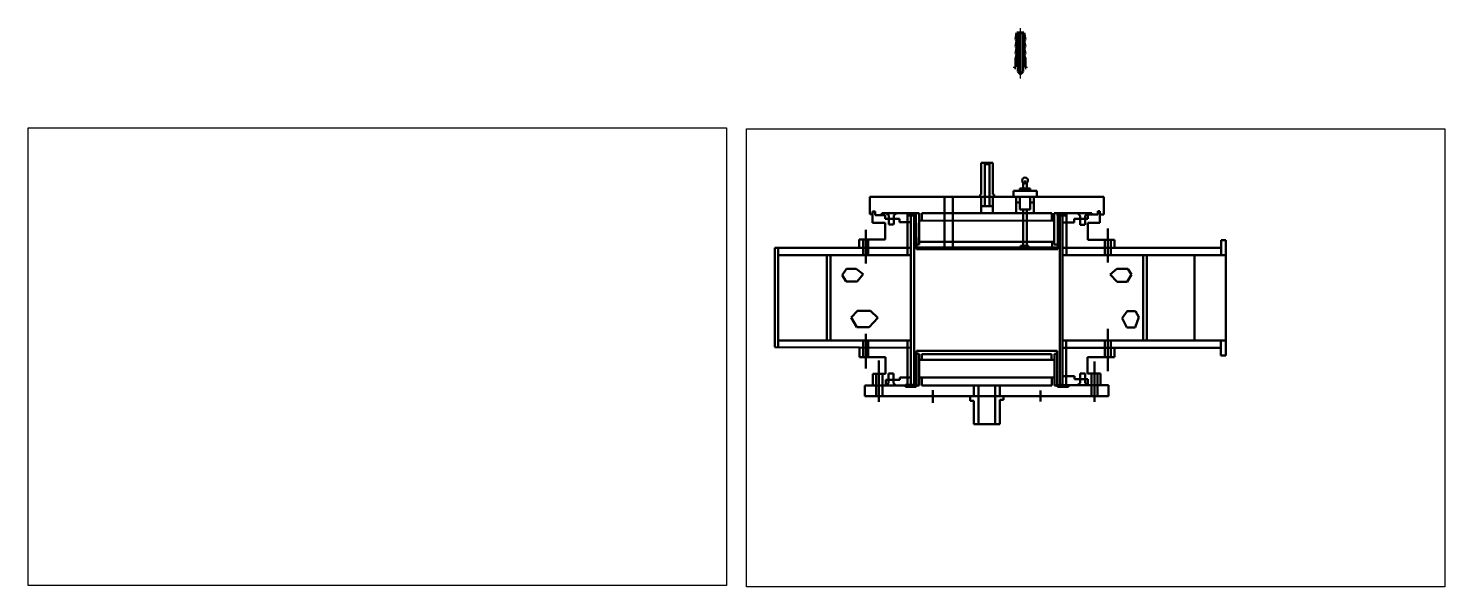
# Model space of a CAD drawing. Header units: millimetres. Extents: x 10739 to 32134, y 609 to 16625.
# Drawn here: x 18226 to 19440, y 1564 to 2043 of the extents above; entities that cross this region are included whole.
import ezdxf

# ---------------------------------------------------------------- set-up
doc = ezdxf.new("R2010")
doc.units = ezdxf.units.MM
doc.layers.add('1', color=2, linetype='Continuous')
doc.layers.add('2', color=1, linetype='Continuous', lineweight=60)
picture_1 = doc.add_image_def('image1.jpg', size_in_pixel=(944, 619))

msp = doc.modelspace()

# ---------------------------------------------------------------- linework, layer by layer
at = {"lineweight": 60}
for p, q in [((19071.20418, 2009.72583), (19071.20418, 2008.72583)), ((19071.20418, 2008.72583), (19072.20418, 2008.72583)), ((19080.20418, 2009.72583), (19081.20418, 2009.72583)), ((19081.20418, 2008.72583), (19080.20418, 2008.72583)), ((19081.20418, 2009.72583), (19081.20418, 2008.72583))]:
    msp.add_line(p, q, dxfattribs=at)
at = {"color": 18, "lineweight": 50, "true_color": 0x000000}
for p, q in [((19052.67826, 1927.36425), (19042.67826, 1927.36425)), ((19042.67826, 1927.36425), (19042.67826, 1900.36425)), ((19049.67826, 1926.44025), (19045.67826, 1926.44025)), ((19045.67826, 1926.44025), (19045.67826, 1890.44025)), ((19049.67826, 1890.44025), (19049.67826, 1926.44025)), ((19052.67826, 1925.36425), (19052.67826, 1927.36425)), ((19052.67826, 1900.36425), (19052.67826, 1925.36425)), ((19081.67826, 1910.36425), (19078.67826, 1910.36425)), ((19078.67826, 1910.36425), (19078.67826, 1905.36425)), ((19080.17826, 1910.36425), (19080.17826, 1912.36425)), ((19081.67826, 1910.36425), (19080.17826, 1910.36425)), ((19081.67826, 1905.36425), (19081.67826, 1910.36425)), ((19147.67826, 1898.36425), (18947.19038, 1898.36425)), ((18947.19038, 1898.36425), (18947.19038, 1883.3915)), ((19011.24079, 1898.36425), (19011.24079, 1853.36425)), ((19018.24079, 1853.36425), (19018.24079, 1898.36425)), ((19042.67826, 1900.36425), (19041.67826, 1900.36425)), ((19041.67826, 1900.36425), (19041.67826, 1898.36425)), ((19042.67826, 1884.44025), (19042.67826, 1898.36425)), ((19042.67826, 1898.36425), (19052.67826, 1898.36425)), ((19053.67826, 1900.36425), (19052.67826, 1900.36425)), ((19052.67826, 1898.36425), (19052.67826, 1884.44025)), ((19053.67826, 1898.36425), (19053.67826, 1900.36425)), ((19090.17826, 1903.36425), (19070.17826, 1903.36425)), ((19070.17826, 1903.36425), (19070.17826, 1898.36425)), ((19072.67826, 1898.36425), (19072.67826, 1893.36425)), ((19075.67826, 1903.36425), (19075.67826, 1905.36425)), ((19075.67826, 1905.36425), (19084.67826, 1905.36425)), ((19075.67826, 1893.36425), (19075.67826, 1898.36425)), ((19084.67826, 1905.36425), (19084.67826, 1903.36425)), ((19087.67826, 1898.36425), (19084.67826, 1898.36425)), ((19084.67826, 1898.36425), (19084.67826, 1887.36425)), ((19087.67826, 1898.36425), (19087.67826, 1893.36425)), ((19090.17826, 1898.36425), (19090.17826, 1903.36425)), ((19147.67826, 1883.0828), (19147.67826, 1898.36425)), ((18947.19038, 1883.3915), (18949.49606, 1883.3915)), ((18949.49606, 1883.3915), (18949.49606, 1885.69563)), ((18949.49606, 1885.69563), (18951.80184, 1885.69563)), ((18949.49606, 1875.88242), (18949.49606, 1883.3915)), ((18951.80184, 1885.69563), (18951.80184, 1882.67146)), ((18951.80184, 1882.67146), (18960.30416, 1882.67146)), ((18989.5122, 1884.38066), (18957.52092, 1884.38066)), ((18957.52092, 1884.38066), (18957.52092, 1882.67146)), ((18960.30416, 1882.67146), (18960.30416, 1879.3593)), ((18963.27326, 1882.164), (18961.04423, 1884.38066)), ((18963.27326, 1874.50676), (18963.27326, 1882.164)), ((18967.6174, 1882.164), (18969.84749, 1884.38066)), ((18967.6174, 1874.50676), (18967.6174, 1882.164)), ((18979.3352, 1848.30707), (18979.3352, 1884.38066)), ((18982.3352, 1876.62316), (18982.3352, 1882.33164)), ((18982.3352, 1882.33164), (18985.09612, 1882.33164)), ((18985.09612, 1882.33164), (18985.09612, 1737.1315)), ((18987.24079, 1857.36425), (18986.69614, 1882.33164)), ((18989.5122, 1877.9715), (18989.5122, 1884.38066)), ((18991.75706, 1877.9715), (18991.75706, 1884.44025)), ((18991.75706, 1884.44025), (19103.0367, 1884.44025)), ((19052.67826, 1890.44025), (19042.67826, 1890.44025)), ((19052.67826, 1884.44025), (19042.67826, 1884.44025)), ((19052.67826, 1890.44025), (19049.67826, 1890.44025)), ((19072.67826, 1893.36425), (19072.67826, 1884.44025)), ((19072.67826, 1893.36425), (19075.67826, 1893.36425)), ((19075.67826, 1893.36425), (19075.67826, 1887.36425)), ((19075.67826, 1887.36425), (19084.67826, 1887.36425)), ((19081.67826, 1887.36425), (19078.67826, 1887.36425)), ((19078.67826, 1887.36425), (19078.67826, 1856.36425)), ((19084.67826, 1887.36425), (19081.67826, 1887.36425)), ((19081.67826, 1887.36425), (19081.67826, 1856.36425)), ((19087.67826, 1893.36425), (19084.67826, 1893.36425)), ((19084.67826, 1887.36425), (19084.67826, 1893.36425)), ((19087.67826, 1893.36425), (19087.67826, 1884.44025)), ((19103.0367, 1884.44025), (19103.0367, 1877.67298)), ((19105.03691, 1884.11837), (19105.03691, 1884.44025)), ((19105.03691, 1884.44025), (19108.07031, 1884.44025)), ((19105.03691, 1877.66772), (19105.03691, 1884.11837)), ((19108.07031, 1884.44025), (19108.07031, 1884.25217)), ((19108.24079, 1857.36425), (19108.24079, 1882.22116)), ((19112.7434, 1882.33164), (19109.95892, 1882.33164)), ((19109.95892, 1882.33164), (19109.95892, 1737.23741)), ((19112.25838, 1737.23741), (19112.25838, 1882.33164)), ((19115.56043, 1881.89756), (19115.56043, 1884.25217)), ((19115.56043, 1884.25217), (19137.35572, 1884.25217)), ((19115.56043, 1848.30707), (19115.56043, 1881.89756)), ((19127.31047, 1882.03551), (19125.08144, 1884.25217)), ((19127.31047, 1874.37826), (19127.31047, 1882.03551)), ((19131.6546, 1882.03551), (19133.8847, 1884.25217)), ((19131.6546, 1874.37826), (19131.6546, 1882.03551)), ((19137.30245, 1883.0828), (19133.98804, 1883.0828)), ((19133.98804, 1883.0828), (19133.98804, 1879.35526)), ((19137.35572, 1884.25217), (19137.30245, 1883.0828)), ((19142.50218, 1883.0828), (19137.30245, 1883.0828)), ((19144.37558, 1885.96295), (19142.50218, 1885.96295)), ((19142.50218, 1885.96295), (19142.50218, 1883.0828)), ((19144.37558, 1875.88242), (19144.37558, 1885.96295)), ((19144.37558, 1883.0828), (19147.67826, 1883.0828)), ((18943.71002, 1848.30707), (18943.71002, 1870.15269)), ((18943.71002, 1870.15269), (18943.71002, 1841.15425)), ((18960.30416, 1875.88242), (18949.49606, 1875.88242)), ((18960.30416, 1879.3593), (18972.69734, 1879.3593)), ((18960.30416, 1861.82957), (18960.30416, 1875.88242)), ((18963.27326, 1874.50676), (18967.45314, 1874.50676)), ((18972.69734, 1879.3593), (18972.69734, 1876.62316)), ((18972.69734, 1876.62316), (18978.74982, 1876.62316)), ((18978.74982, 1876.62316), (18982.3352, 1876.62316)), ((18982.3352, 1876.62316), (18982.3352, 1737.05283)), ((18989.5122, 1877.9715), (18989.5122, 1859.59147)), ((19105.03691, 1877.66772), (18989.5122, 1877.9715)), ((19105.03691, 1859.59147), (19105.03691, 1877.66772)), ((19122.31537, 1876.33113), (19112.25838, 1876.33113)), ((19133.98804, 1879.35526), (19122.31537, 1879.35526)), ((19122.31537, 1879.35526), (19122.31537, 1876.33113)), ((19127.31047, 1874.37826), (19131.49035, 1874.37826)), ((19133.8558, 1861.48165), (19133.8558, 1875.88242)), ((19133.8558, 1875.88242), (19144.37558, 1875.88242)), ((19151.21793, 1861.48165), (19151.21793, 1871.12157)), ((19151.21793, 1871.12157), (19151.21793, 1842.01)), ((18938.08894, 1854.72891), (18938.08894, 1861.82957)), ((18938.08894, 1861.82957), (18960.30416, 1861.82957)), ((18941.45698, 1848.30707), (18941.45698, 1861.82957)), ((18941.45698, 1861.82957), (18945.76083, 1861.82957)), ((18945.76083, 1861.82957), (18945.76083, 1848.30707)), ((18989.5122, 1859.59147), (19105.03691, 1859.59147)), ((18989.5122, 1857.36425), (18989.5122, 1859.59147)), ((19105.03691, 1857.36425), (19105.03691, 1859.59147)), ((19156.76885, 1861.48165), (19133.8558, 1861.48165)), ((19148.55475, 1854.5693), (19148.55475, 1861.48165)), ((19148.55475, 1861.48165), (19153.74256, 1861.48165)), ((19153.74256, 1861.48165), (19153.74256, 1854.5693)), ((19156.76885, 1854.5693), (19156.76885, 1861.48165)), ((19252.3521, 1861.03639), (19248.29637, 1861.03639)), ((19248.29637, 1861.03639), (19248.29637, 1848.30707)), ((19252.3521, 1861.03639), (19252.3521, 1762.26708)), ((18865.68093, 1769.37822), (18865.68093, 1854.72891)), ((18865.68093, 1854.72891), (18982.3352, 1854.72891)), ((18868.66565, 1848.30707), (18868.66565, 1854.72891)), ((18982.3352, 1848.30707), (18868.66565, 1848.30707)), ((18868.66565, 1848.30707), (18868.66565, 1769.36792)), ((18910.35482, 1848.30707), (18910.35482, 1775.12263)), ((18913.35482, 1775.12263), (18913.35482, 1848.30707)), ((18982.3352, 1848.30707), (18979.3352, 1848.30707)), ((18982.3352, 1854.72891), (18982.3352, 1848.30707)), ((18987.24079, 1853.36425), (18987.24079, 1857.36425)), ((18987.24079, 1857.36425), (18989.5122, 1857.36425)), ((19011.24079, 1854.86425), (18987.24079, 1854.86425)), ((19011.24079, 1853.36425), (18987.24079, 1853.36425)), ((19018.24079, 1854.86425), (19011.24079, 1854.86425)), ((19011.24079, 1853.36425), (19018.24079, 1853.36425)), ((19108.24079, 1854.86425), (19018.24079, 1854.86425)), ((19018.24079, 1853.36425), (19108.24079, 1853.36425)), ((19083.24079, 1856.36425), (19076.24079, 1856.36425)), ((19076.24079, 1856.36425), (19076.24079, 1854.86425)), ((19083.24079, 1854.86425), (19083.24079, 1856.36425)), ((19108.24079, 1857.36425), (19105.03691, 1857.36425)), ((19108.24079, 1853.36425), (19108.24079, 1857.36425)), ((19108.24079, 1853.36425), (19108.24079, 1854.86425)), ((19148.55475, 1854.5693), (19112.25838, 1854.5693)), ((19248.29637, 1848.30707), (19112.25838, 1848.30707)), ((19153.74256, 1854.5693), (19148.55475, 1854.5693)), ((19148.55475, 1854.5693), (19148.55475, 1848.30707)), ((19248.29637, 1854.5693), (19153.74256, 1854.5693)), ((19153.74256, 1854.5693), (19153.74256, 1848.30707)), ((19181.47588, 1848.30707), (19181.47588, 1775.12263)), ((19184.51364, 1848.30707), (19184.51364, 1775.12263)), ((19225.45606, 1848.30707), (19225.45606, 1775.12263)), ((19248.29637, 1848.30707), (19252.3521, 1848.30707)), ((19151.26524, 1748.88956), (19151.26524, 1785.241)), ((18982.3352, 1775.12263), (18868.66565, 1775.12263)), ((18910.35482, 1775.12263), (18913.35482, 1775.12263)), ((18941.45698, 1760.82927), (18941.45698, 1775.12263)), ((18943.71295, 1780.83856), (18943.71295, 1751.06588)), ((18945.76083, 1775.12263), (18945.76083, 1760.82927)), ((18979.3352, 1775.12263), (18979.3352, 1737.19577)), ((19252.3521, 1775.12263), (19112.25838, 1775.12263)), ((19115.55127, 1775.12263), (19115.55127, 1736.8442)), ((19148.55475, 1775.12263), (19148.55475, 1760.82927)), ((19153.74256, 1775.12263), (19148.55475, 1775.12263)), ((19153.74256, 1760.82927), (19153.74256, 1775.12263)), ((19247.87733, 1762.26708), (19247.87733, 1775.12263)), ((19247.87733, 1775.12263), (19252.3521, 1775.12263)), ((18938.20784, 1769.12807), (18865.68093, 1769.37822)), ((18938.20784, 1760.82927), (18938.20784, 1769.12807)), ((18938.20784, 1769.12807), (18982.3352, 1768.97587)), ((18960.52826, 1760.82927), (18938.20784, 1760.82927)), ((18960.52826, 1746.63321), (18960.52826, 1760.82927)), ((18987.05738, 1763.64623), (18987.05738, 1766.17009)), ((18987.05738, 1766.17009), (19107.63171, 1766.17009)), ((18989.34901, 1763.64623), (18987.05738, 1763.64623)), ((18987.05738, 1763.64623), (18987.05738, 1736.61929)), ((18989.34901, 1743.49588), (18989.34901, 1763.64623)), ((18991.78453, 1758.62869), (18991.78453, 1763.34921)), ((18991.78453, 1763.34921), (19102.95035, 1763.34921)), ((19102.95035, 1763.34921), (19102.95035, 1758.62869)), ((19105.30397, 1763.64623), (19105.29045, 1743.49588)), ((19107.63171, 1763.64623), (19105.30397, 1763.64623)), ((19107.63171, 1766.17009), (19107.63171, 1764.36012)), ((19107.63171, 1764.36012), (19107.63171, 1763.64623)), ((19107.63171, 1763.64623), (19107.63171, 1737.23741)), ((19247.87733, 1768.97587), (19112.25838, 1768.97587)), ((19156.76885, 1760.82927), (19133.72178, 1760.82927)), ((19133.72178, 1760.82927), (19133.72178, 1746.96446)), ((19148.55475, 1760.82927), (19153.74256, 1760.82927)), ((19151.26524, 1760.82927), (19151.26524, 1748.88956)), ((19156.76885, 1768.97587), (19156.76885, 1760.82927)), ((19252.3521, 1762.26708), (19247.87733, 1762.26708)), ((18954.96481, 1722.64769), (18954.96481, 1757.92365)), ((19105.3006, 1758.62869), (18989.34901, 1758.62869)), ((19139.6422, 1722.64769), (19139.6422, 1757.06324)), ((18942.84304, 1727.41114), (18942.84304, 1736.61929)), ((18942.84304, 1736.61929), (18977.73806, 1736.61929)), ((18952.4207, 1746.63321), (18949.83346, 1746.63321)), ((18949.83346, 1746.63321), (18949.83346, 1736.61929)), ((18952.4207, 1736.61929), (18952.4207, 1746.63321)), ((18957.8826, 1746.63321), (18952.4207, 1746.63321)), ((18952.4207, 1727.41114), (18952.4207, 1736.61929)), ((18957.8826, 1736.61929), (18957.8826, 1746.63321)), ((18957.8826, 1746.63321), (18960.52826, 1746.63321)), ((18960.94899, 1736.61929), (18957.8826, 1736.61929)), ((18957.8826, 1736.61929), (18957.8826, 1727.41114)), ((18972.83109, 1741.55795), (18960.94899, 1741.55795)), ((18960.94899, 1741.55795), (18960.94899, 1736.61929)), ((18963.12101, 1738.58679), (18960.94899, 1736.61929)), ((18967.46515, 1746.76824), (18963.12101, 1746.76824)), ((18963.12101, 1746.76824), (18963.12101, 1741.7511)), ((18963.12101, 1741.7511), (18963.12101, 1738.58679)), ((18967.46515, 1741.7511), (18967.46515, 1746.76824)), ((18967.46515, 1741.7511), (18967.46515, 1738.58679)), ((18967.46515, 1738.58679), (18969.41974, 1736.61929)), ((18982.3352, 1743.49588), (18972.83109, 1743.49588)), ((18972.83109, 1743.49588), (18972.83109, 1741.55795)), ((18982.3352, 1737.05283), (18982.85802, 1737.1315)), ((18985.09612, 1737.1315), (18982.85802, 1737.1315)), ((18986.90602, 1736.61929), (18989.34901, 1736.61929)), ((18989.34901, 1736.61929), (18989.34901, 1743.49588)), ((18989.34901, 1743.49588), (18991.80365, 1743.49588)), ((18991.80365, 1743.49588), (18991.80365, 1736.61929)), ((19105.29045, 1743.49588), (18991.80365, 1743.49588)), ((18991.80365, 1736.61929), (19103.21972, 1736.61929)), ((19040.25914, 1736.61929), (19036.25914, 1736.61929)), ((19036.25914, 1736.61929), (19036.25914, 1727.41114)), ((19040.25914, 1736.61929), (19040.25914, 1703.55004)), ((19054.57694, 1703.55004), (19054.57694, 1736.61929)), ((19054.57694, 1736.61929), (19058.64895, 1736.61929)), ((19058.64895, 1736.61929), (19058.64895, 1727.41114)), ((19103.21972, 1736.61929), (19103.21972, 1743.49588)), ((19103.21972, 1743.49588), (19105.29045, 1743.49588)), ((19105.29045, 1743.49588), (19105.29045, 1736.61929)), ((19105.29045, 1736.61929), (19107.95159, 1736.61929)), ((19107.63171, 1737.23741), (19107.63171, 1736.61929)), ((19109.95892, 1737.23741), (19112.25838, 1737.23741)), ((19144.86176, 1736.8442), (19109.95892, 1736.8442)), ((19122.48007, 1744.59026), (19112.25838, 1744.59026)), ((19122.48007, 1741.97601), (19122.48007, 1744.59026)), ((19134.0213, 1741.97601), (19122.48007, 1741.97601)), ((19127.31047, 1738.81171), (19125.13845, 1736.8442)), ((19131.6546, 1746.99316), (19127.31047, 1746.99316)), ((19127.31047, 1746.99316), (19127.31047, 1741.97601)), ((19127.31047, 1741.97601), (19127.31047, 1738.81171)), ((19131.6546, 1741.97601), (19131.6546, 1746.99316)), ((19131.6546, 1740.18721), (19131.6546, 1741.97601)), ((19131.6546, 1741.97601), (19131.6546, 1738.81171)), ((19131.6546, 1738.81171), (19133.60919, 1736.8442)), ((19133.72178, 1746.96446), (19144.86176, 1746.96446)), ((19134.0213, 1736.8442), (19134.0213, 1741.97601)), ((19142.29346, 1746.96446), (19137.06643, 1746.96446)), ((19137.06643, 1746.96446), (19137.06643, 1727.41114)), ((19142.29346, 1727.41114), (19142.29346, 1746.96446)), ((19144.86176, 1746.96446), (19144.86176, 1736.8442)), ((19144.86176, 1736.8442), (19151.56423, 1736.8442)), ((19151.56423, 1736.8442), (19151.56423, 1727.41114)), ((19151.56423, 1727.41114), (18942.84304, 1727.41114)), ((18957.8826, 1727.41114), (18952.4207, 1727.41114)), ((19001.02657, 1721.78728), (19001.02657, 1732.54214)), ((19033.25914, 1723.55004), (19033.25914, 1727.41114)), ((19058.64895, 1727.41114), (19061.64895, 1727.41114)), ((19061.64895, 1724.41114), (19058.64895, 1724.41114)), ((19058.64895, 1724.41114), (19058.64895, 1703.55004)), ((19061.64895, 1727.41114), (19061.64895, 1724.41114)), ((19093.36522, 1722.86277), (19093.36522, 1732.32706)), ((19036.25914, 1723.55004), (19033.25914, 1723.55004)), ((19036.25914, 1703.55004), (19036.25914, 1723.55004)), ((19040.25914, 1703.55004), (19036.25914, 1703.55004)), ((19040.25914, 1703.55004), (19054.57694, 1703.55004)), ((19058.64895, 1703.55004), (19054.57694, 1703.55004))]:
    msp.add_line(p, q, dxfattribs=at)
at = {"color": 240, "lineweight": 50, "true_color": 0xed1f24}
for p, q in [((18986.69614, 1884.38066), (18979.65646, 1884.38066)), ((18979.65646, 1884.38066), (18979.65646, 1882.33164)), ((18979.65646, 1882.33164), (18985.09612, 1882.33164)), ((18985.09612, 1882.33164), (18986.69614, 1882.33164)), ((18986.69614, 1882.33164), (18986.69614, 1884.38066)), ((19115.56043, 1884.25217), (19108.07031, 1884.25217)), ((19108.07031, 1884.25217), (19108.07031, 1882.22116)), ((19108.07031, 1882.22116), (19109.95892, 1882.22116)), ((19112.25838, 1882.33164), (19115.56043, 1882.33164)), ((19115.56043, 1882.33164), (19115.56043, 1884.25217)), ((18986.90602, 1737.19577), (18977.69973, 1737.19577)), ((18977.69973, 1737.19577), (18977.73806, 1736.61929)), ((18977.73806, 1736.61929), (18977.73806, 1735.50101)), ((18986.90602, 1735.50101), (18986.90602, 1737.19577)), ((19117.29723, 1736.8442), (19107.95159, 1736.8442)), ((19107.95159, 1736.8442), (19107.95159, 1736.61929)), ((19107.95159, 1736.61929), (19107.95159, 1735.49893)), ((19117.29723, 1735.49893), (19117.29723, 1736.8442)), ((18977.73806, 1735.50101), (18986.90602, 1735.50101)), ((19107.95159, 1735.49893), (19117.29723, 1735.49893))]:
    msp.add_line(p, q, dxfattribs=at)
at = {"lineweight": 50}
for p, q in [((19103.33185, 1859.59147), (19103.33185, 1854.86425)), ((18923.36116, 1831.07544), (18927.19091, 1836.58617)), ((18927.19091, 1836.58617), (18935.46294, 1836.58617)), ((18935.46294, 1836.58617), (18941.28411, 1832.14698)), ((19158.73035, 1836.55226), (19153.13279, 1831.63383)), ((19168.28472, 1836.55226), (19158.73035, 1836.55226)), ((19171.46957, 1831.63383), (19168.28472, 1836.55226)), ((18926.73128, 1825.71773), (18923.36116, 1831.07544)), ((18936.38211, 1825.71773), (18926.73128, 1825.71773)), ((18941.28411, 1832.14698), (18936.38211, 1825.71773)), ((19153.13279, 1831.63383), (19159.01982, 1825.46171)), ((19159.01982, 1825.46171), (19167.70568, 1825.46171)), ((19167.70568, 1825.46171), (19171.46957, 1831.63383)), ((18936.53529, 1800.61318), (18931.02057, 1794.94935)), ((18947.56473, 1800.46008), (18936.38622, 1800.46008)), ((18953.84544, 1794.49009), (18947.56473, 1800.46008)), ((19163.37152, 1794.38876), (19167.811, 1800.36803)), ((19167.811, 1800.36803), (19174.95267, 1800.36803)), ((19174.95267, 1800.36803), (19177.7514, 1795.06384)), ((18931.02057, 1794.94935), (18936.07575, 1786.5301)), ((18936.07575, 1786.5301), (18946.49248, 1786.5301)), ((18946.49248, 1786.5301), (18953.84544, 1794.49009)), ((19167.52144, 1786.28784), (19163.37152, 1794.38876)), ((19174.56664, 1786.28784), (19167.52144, 1786.28784)), ((19177.7514, 1795.06384), (19174.56664, 1786.28784))]:
    msp.add_line(p, q, dxfattribs=at)
at = {"color": 18, "lineweight": 50, "true_color": 0x000000}
msp.add_circle((19080.17826, 1912.36425), 2.5, dxfattribs=at)
at = {"layer": '1', "color": 7}
msp.add_line((19076.20418, 1999.72583), (19076.20418, 2042.72583), dxfattribs=at)
at = {"layer": '2', "color": 7}
for p, q in [((19073.20418, 2038.72583), (19072.20418, 2032.72583)), ((19072.20418, 2032.72583), (19073.20418, 2031.72583)), ((19073.20418, 2031.72583), (19072.20418, 2026.72583)), ((19079.20418, 2038.72583), (19073.20418, 2038.72583)), ((19074.20418, 2005.72583), (19074.20418, 2038.72583)), ((19078.20418, 2005.72583), (19078.20418, 2038.72583)), ((19079.20418, 2038.72583), (19080.20418, 2032.72583)), ((19080.20418, 2032.72583), (19079.20418, 2031.72583)), ((19079.20418, 2031.72583), (19080.20418, 2026.72583)), ((19072.20418, 2026.72583), (19073.20418, 2025.72583)), ((19073.20418, 2025.72583), (19072.20418, 2020.72583)), ((19072.20418, 2020.72583), (19073.20418, 2019.72583)), ((19073.20418, 2019.72583), (19072.20418, 2016.72583)), ((19072.20418, 2009.72583), (19072.20418, 2016.72583)), ((19080.20418, 2026.72583), (19079.20418, 2025.72583)), ((19079.20418, 2025.72583), (19080.20418, 2020.72583)), ((19080.20418, 2020.72583), (19079.20418, 2019.72583)), ((19079.20418, 2019.72583), (19080.20418, 2016.72583)), ((19080.20418, 2009.72583), (19080.20418, 2016.72583)), ((19072.20418, 2009.72583), (19071.20418, 2009.72583)), ((19071.20418, 2008.72583), (19071.20418, 2008.72583)), ((19076.20418, 2003.72583), (19074.20418, 2005.72583)), ((19078.20418, 2005.72583), (19076.20418, 2003.72583))]:
    msp.add_line(p, q, dxfattribs=at)

# ---------------------------------------------------------------- pictures from other files: only their frames are drawn
image = msp.add_image(picture_1, insert=(18225.8507, 1565.05117), size_in_units=(598.47342, 392.43119))
image.dxf.flags = 7
image = msp.add_image(picture_1, insert=(18841.36597, 1564.17482), size_in_units=(598.47342, 392.43119))
image.dxf.flags = 7

doc.saveas('drawing.dxf')
